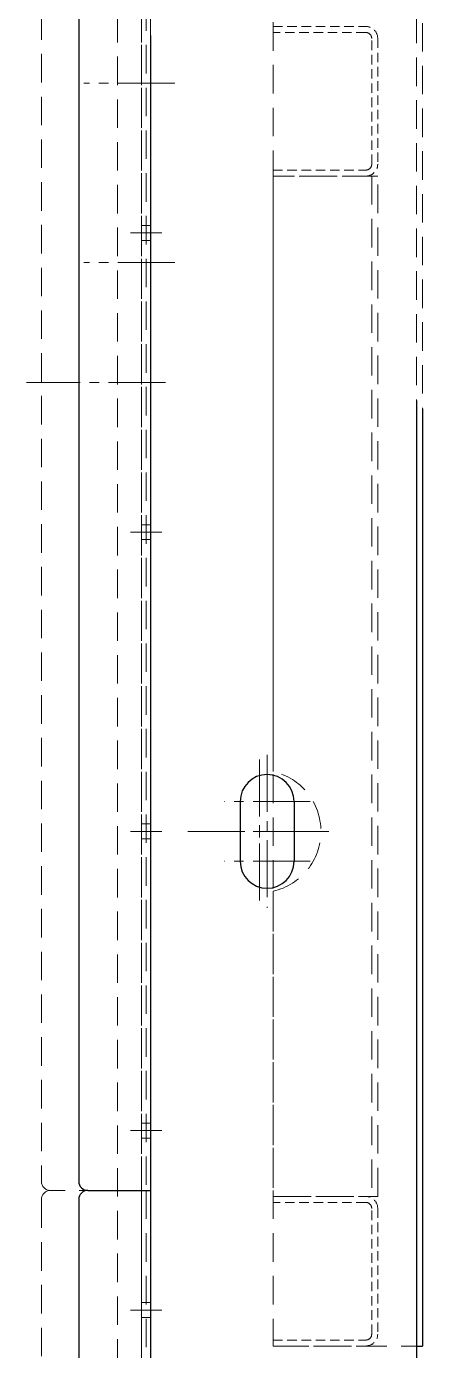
# Model space of a CAD drawing. Header units: millimetres. Extents: x 0 to 51411, y 0 to 16902.
# Drawn here: x 2165.2 to 2297.7, y 13792.4 to 14234.9 of the extents above; entities that cross this region are included whole.
import ezdxf

# ---------------------------------------------------------------- set-up
doc = ezdxf.new("R2010")
doc.units = ezdxf.units.MM
doc.linetypes.add('CENTER2', pattern=[28.575, 19.05, -3.175, 3.175, -3.175])
doc.linetypes.add('HIDDEN2', pattern=[4.7625, 3.175, -1.5875])
for name, color, linetype, lineweight in [('01_外形線', 7, 'Continuous', 25), ('03_かくれ線', 6, 'HIDDEN2', 13), ('04_中心線', 1, 'CENTER2', 9)]:
    doc.layers.add(name, color=color, linetype=linetype, lineweight=lineweight)

# ---------------------------------------------------------------- blocks, each defined once
blk = doc.blocks.new('*U1410')
at = {"layer": '04_中心線', "color": 0, "linetype": 'CENTER2', "transparency": 16777216}
for p, q in [((0, 4.1), (0, 24)), ((-24, 0), (-4.1, 0)), ((4.1, 0), (24, 0)), ((0, -24), (0, -4.1))]:
    blk.add_line(p, q, dxfattribs=at)
at = {"layer": '04_中心線', "color": 0, "linetype": 'Continuous', "transparency": 16777216}
for p, q in [((-2.05, 0), (2.05, 0)), ((0, -2.05), (0, 2.05))]:
    blk.add_line(p, q, dxfattribs=at)

msp = doc.modelspace()

# ---------------------------------------------------------------- linework, layer by layer
at = {"layer": '01_外形線'}
for p, q in [((2182.697, 14264.745), (2182.697, 13848.911)), ((2206.697, 14231.853), (2206.697, 13845.911)), ((2295.697, 14109.875), (2295.697, 13300.911)), ((2295.697, 14109.875), (2295.697, 13793.921)), ((2297.697, 14107.134), (2297.697, 13793.921)), ((2236.697, 13975.911), (2236.697, 13955.911)), ((2254.697, 13975.911), (2254.697, 13955.911)), ((2182.697, 13842.911), (2182.697, 13468.911)), ((2185.697, 13845.911), (2206.697, 13845.911)), ((2185.697, 13845.911), (2206.697, 13845.911)), ((2206.697, 13845.911), (2206.697, 13465.911)), ((2295.697, 13793.921), (2297.697, 13793.921))]:
    msp.add_line(p, q, dxfattribs=at)
for centre, radius, start, end in [((2245.697, 13975.911), 9, 0, 180), ((2245.697, 13955.911), 9, 180, 0), ((2185.697, 13848.911), 3, 180, 270), ((2185.697, 13842.911), 3, 90, 180)]:
    msp.add_arc(centre, radius, start, end, dxfattribs=at)
at = {"layer": '03_かくれ線', "ltscale": 3}
for p, q in [((2247.697, 15407.921), (2247.697, 13985.921)), ((2195.697, 13300.911), (2195.697, 14925.911)), ((2203.697, 13300.911), (2203.697, 14925.911)), ((2203.697, 14385.911), (2203.697, 13845.911)), ((2205.197, 14385.911), (2205.197, 13845.911)), ((2170.197, 14382.911), (2170.197, 13848.911)), ((2206.697, 14231.853), (2206.697, 14360.793)), ((2295.697, 14238.815), (2295.697, 14109.875)), ((2295.697, 14238.815), (2295.697, 14109.875)), ((2297.697, 14236.074), (2297.697, 14107.134)), ((2280.697, 14184.921), (2280.697, 13843.921)), ((2247.697, 13945.921), (2247.697, 13793.921)), ((2170.197, 13842.911), (2170.197, 13468.911)), ((2206.697, 13845.911), (2173.197, 13845.911)), ((2203.697, 13845.911), (2203.697, 13465.911)), ((2205.197, 13845.911), (2205.197, 13465.911)), ((2247.697, 13793.921), (2295.697, 13793.921))]:
    msp.add_line(p, q, dxfattribs=at)
at = {"layer": '03_かくれ線'}
for p, q in [((2206.697, 14168.411), (2203.697, 14168.411)), ((2206.697, 14163.411), (2203.697, 14163.411)), ((2206.697, 14068.411), (2203.697, 14068.411)), ((2206.697, 14063.411), (2203.697, 14063.411)), ((2206.697, 13968.411), (2203.697, 13968.411)), ((2206.697, 13968.411), (2203.697, 13968.411)), ((2206.697, 13963.411), (2203.697, 13963.411)), ((2206.697, 13963.411), (2203.697, 13963.411)), ((2206.697, 13868.411), (2203.697, 13868.411)), ((2206.697, 13868.411), (2203.697, 13868.411)), ((2206.697, 13863.411), (2203.697, 13863.411)), ((2206.697, 13863.411), (2203.697, 13863.411)), ((2206.697, 13808.411), (2203.697, 13808.411)), ((2206.697, 13803.411), (2203.697, 13803.411))]:
    msp.add_line(p, q, dxfattribs=at)
for points in [[(2247.697, 14234.921), (2278.697, 14234.921, -0.4142136), (2282.697, 14230.921), (2282.697, 14188.921, -0.4142136), (2278.697, 14184.921), (2247.697, 14184.921), (2247.697, 14186.921), (2278.697, 14186.921, 0.4142136), (2280.697, 14188.921), (2280.697, 14230.921, 0.4142136), (2278.697, 14232.921), (2247.697, 14232.921), (2247.697, 14234.921)], [(2247.697, 13843.921), (2278.697, 13843.921, -0.4142136), (2282.697, 13839.921), (2282.697, 13797.921, -0.4142136), (2278.697, 13793.921), (2247.697, 13793.921), (2247.697, 13795.921), (2278.697, 13795.921, 0.4142136), (2280.697, 13797.921), (2280.697, 13839.921, 0.4142136), (2278.697, 13841.921), (2247.697, 13841.921), (2247.697, 13843.921)]]:
    msp.add_lwpolyline(points, format="xyb", dxfattribs=at)
at = {"layer": '03_かくれ線', "ltscale": 3}
msp.add_lwpolyline([(2247.697, 14184.921), (2247.697, 13843.921), (2282.697, 13843.921), (2282.697, 14184.921)], close=True, dxfattribs=at)
for centre, radius, start, end in [((2243.197, 13965.921), 20.5, 282.68038, 77.31962), ((2173.197, 13848.911), 3, 180, 270), ((2173.197, 13842.911), 3, 90, 180)]:
    msp.add_arc(centre, radius, start, end, dxfattribs=at)
at = {"layer": '04_中心線'}
for p, q in [((2214.819, 14216.011), (2184.419, 14216.011)), ((2210.447, 14165.911), (2199.947, 14165.911)), ((2214.819, 14156.011), (2184.419, 14156.011)), ((2211.697, 14115.911), (2165.197, 14115.911)), ((2210.447, 14065.911), (2199.947, 14065.911)), ((2245.697, 13991.5), (2245.697, 13940.322)), ((2260.076, 13975.911), (2231.318, 13975.911)), ((2210.447, 13965.911), (2199.947, 13965.911)), ((2210.447, 13965.911), (2199.947, 13965.911)), ((2260.076, 13965.911), (2231.318, 13965.911)), ((2260.076, 13955.911), (2231.318, 13955.911)), ((2210.447, 13865.911), (2199.947, 13865.911)), ((2210.447, 13865.911), (2199.947, 13865.911)), ((2210.447, 13805.911), (2199.947, 13805.911))]:
    msp.add_line(p, q, dxfattribs=at)

# ---------------------------------------------------------------- block references
at = {"layer": '04_中心線', "linetype": 'CENTER2', "rotation": 270}
msp.add_blockref('*U1410', (2243.197, 13965.921), dxfattribs=at)

doc.saveas('drawing.dxf')
